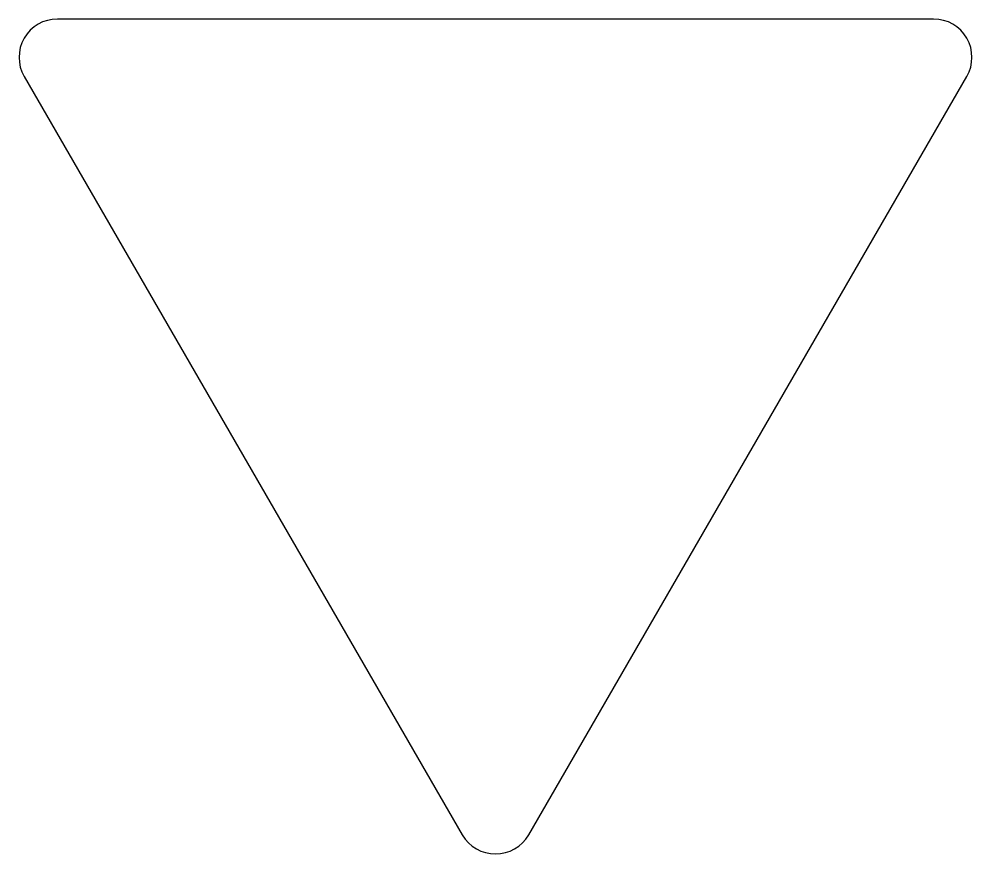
# Model space of a CAD drawing. Extents: x -31.6 to -1.7, y -26.7 to -0.5.
import ezdxf

# ---------------------------------------------------------------- set-up
doc = ezdxf.new("R2010")
doc.units = 0
doc.layers.get('0').update_dxf_attribs({"linetype": 'CONTINUOUS'})

msp = doc.modelspace()

# ---------------------------------------------------------------- linework, layer by layer
msp.add_lwpolyline([(-1.905, -2.3, 0.57735), (-2.944, -0.5), (-30.389, -0.5, 0.57735), (-31.428, -2.3), (-17.706, -26.067, 0.57735), (-15.627, -26.067)], format="xyb", close=True)

doc.saveas('drawing.dxf')
